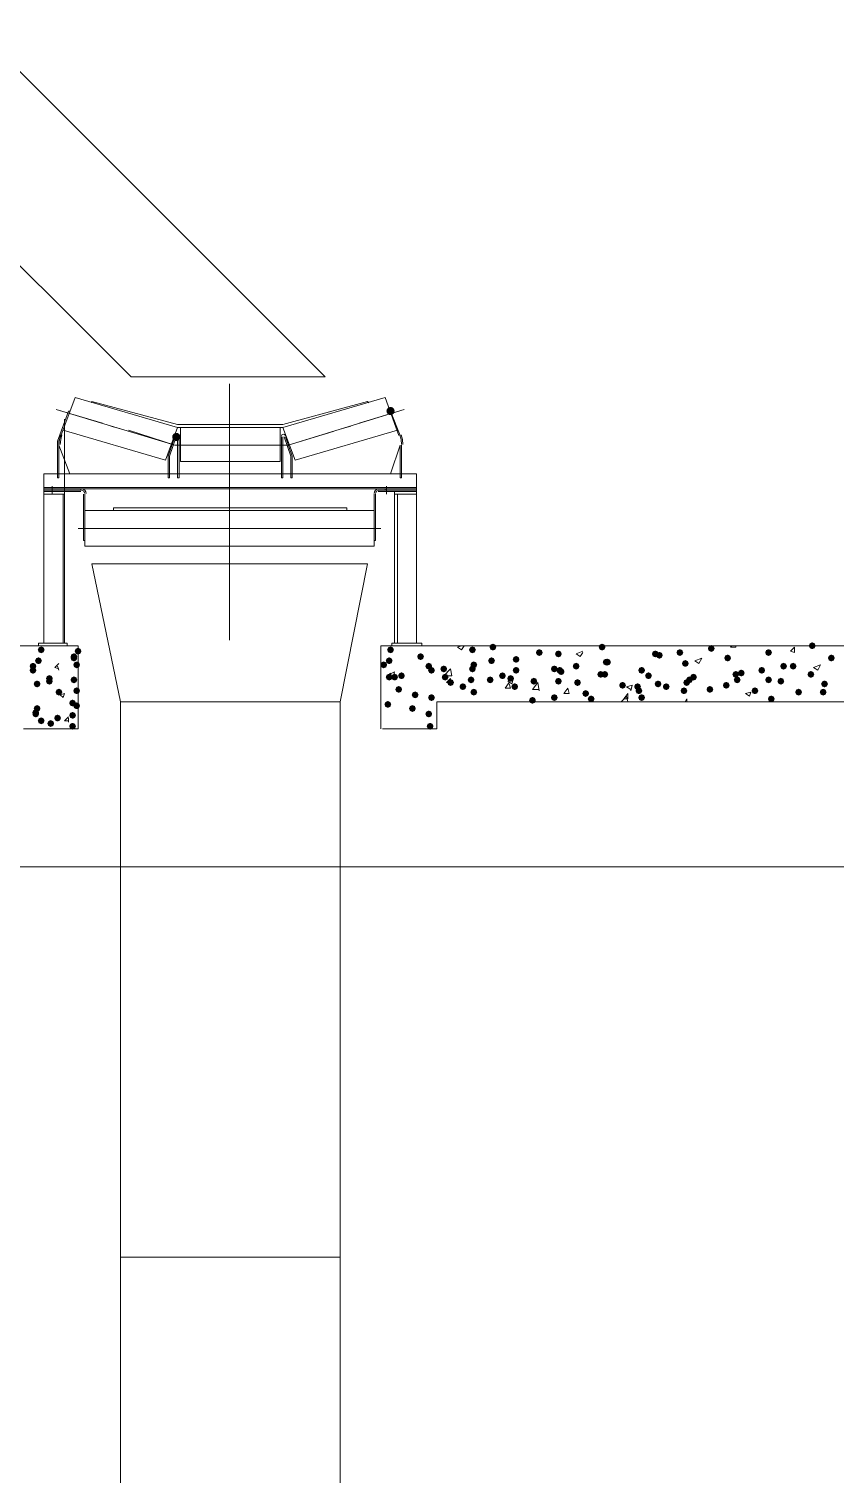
# Model space of a CAD drawing. Header units: millimetres. Extents: x 29 to 95071, y 20 to 67221.
# Drawn here: x 18676 to 21604, y 44098 to 49347 of the extents above; entities that cross this region are included whole.
import ezdxf

# ---------------------------------------------------------------- set-up
doc = ezdxf.new("R2010")
doc.units = ezdxf.units.MM

msp = doc.modelspace()

# ---------------------------------------------------------------- hatches: boundary and pattern name
h = msp.add_hatch(color=7)
edge = h.paths.add_edge_path()
edge.add_arc((19989.1, 47959.4), 14.9, 0, 360)
h = msp.add_hatch(color=7)
h.dxf.hatch_style = 2
h.paths.add_polyline_path([(19989.1, 47947), (19980.3, 47950.7), (19976.7, 47959.4), (19980.3, 47968.2), (19989.1, 47971.8), (19997.8, 47968.2), (20001.5, 47959.4), (19997.8, 47950.7)])
h = msp.add_hatch(color=7)
edge = h.paths.add_edge_path()
edge.add_arc((19210.9, 47865.3), 14.9, 0, 360)
h = msp.add_hatch(color=7)
h.dxf.hatch_style = 2
h.paths.add_polyline_path([(19210.9, 47852.9), (19202.2, 47856.5), (19198.5, 47865.3), (19202.2, 47874), (19210.9, 47877.7), (19219.7, 47874), (19223.3, 47865.3), (19219.7, 47856.5)])
h = msp.add_hatch(color=7)
h.dxf.hatch_style = 2
h.paths.add_polyline_path([(18720.2, 47079.7), (18711.5, 47083.3), (18707.8, 47092), (18711.5, 47100.8), (18720.2, 47104.4), (18729, 47100.8), (18732.6, 47092), (18729, 47083.3)])
h = msp.add_hatch(color=7)
h.dxf.hatch_style = 2
h.paths.add_polyline_path([(18854, 47074.7), (18845.3, 47078.3), (18841.7, 47087.1), (18845.3, 47095.8), (18854, 47099.5), (18862.8, 47095.8), (18866.4, 47087.1), (18862.8, 47078.3)])
h = msp.add_hatch(color=7)
h.dxf.hatch_style = 2
h.paths.add_polyline_path([(19989.1, 47079.7), (19980.3, 47083.3), (19976.7, 47092), (19980.3, 47100.8), (19989.1, 47104.4), (19997.8, 47100.8), (20001.5, 47092), (19997.8, 47083.3)])
h = msp.add_hatch(color=7)
h.dxf.hatch_style = 2
h.paths.add_polyline_path([(20286.5, 47079.7), (20277.7, 47083.3), (20274.1, 47092), (20277.7, 47100.8), (20286.5, 47104.4), (20295.2, 47100.8), (20298.9, 47092), (20295.2, 47083.3)])
h = msp.add_hatch(color=7)
h.dxf.hatch_style = 2
h.paths.add_polyline_path([(20360.8, 47089.6), (20352.1, 47093.2), (20348.4, 47102), (20352.1, 47110.7), (20360.8, 47114.3), (20369.6, 47110.7), (20373.2, 47102), (20369.6, 47093.2)])
h = msp.add_hatch(color=7)
h.dxf.hatch_style = 2
h.paths.add_polyline_path([(20529.4, 47069.7), (20520.6, 47073.4), (20517, 47082.1), (20520.6, 47090.9), (20529.4, 47094.5), (20538.1, 47090.9), (20541.7, 47082.1), (20538.1, 47073.4)])
h = msp.add_hatch(color=7)
h.dxf.hatch_style = 2
h.paths.add_polyline_path([(20598.7, 47064.8), (20590, 47068.4), (20586.4, 47077.2), (20590, 47085.9), (20598.7, 47089.6), (20607.5, 47085.9), (20611.1, 47077.2), (20607.5, 47068.4)])
h = msp.add_hatch(color=7)
h.dxf.hatch_style = 2
h.paths.add_polyline_path([(20757.4, 47089.6), (20748.6, 47093.2), (20745, 47102), (20748.6, 47110.7), (20757.4, 47114.3), (20766.1, 47110.7), (20769.8, 47102), (20766.1, 47093.2)])
h = msp.add_hatch(color=7)
h.dxf.hatch_style = 2
h.paths.add_polyline_path([(20950.7, 47064.8), (20941.9, 47068.4), (20938.3, 47077.2), (20941.9, 47085.9), (20950.7, 47089.6), (20959.4, 47085.9), (20963.1, 47077.2), (20959.4, 47068.4)])
h = msp.add_hatch(color=7)
h.dxf.hatch_style = 2
h.paths.add_polyline_path([(20965.5, 47059.8), (20956.8, 47063.5), (20953.1, 47072.2), (20956.8, 47081), (20965.5, 47084.6), (20974.3, 47081), (20977.9, 47072.2), (20974.3, 47063.5)])
h = msp.add_hatch(color=7)
h.dxf.hatch_style = 2
h.paths.add_polyline_path([(21039.9, 47069.7), (21031.1, 47073.4), (21027.5, 47082.1), (21031.1, 47090.9), (21039.9, 47094.5), (21048.6, 47090.9), (21052.3, 47082.1), (21048.6, 47073.4)])
h = msp.add_hatch(color=7)
h.dxf.hatch_style = 2
h.paths.add_polyline_path([(21153.9, 47084.6), (21145.1, 47088.2), (21141.5, 47097), (21145.1, 47105.7), (21153.9, 47109.4), (21162.6, 47105.7), (21166.3, 47097), (21162.6, 47088.2)])
h = msp.add_hatch(color=7)
h.dxf.hatch_style = 2
h.paths.add_polyline_path([(21362.1, 47069.7), (21353.3, 47073.4), (21349.7, 47082.1), (21353.3, 47090.9), (21362.1, 47094.5), (21370.8, 47090.9), (21374.4, 47082.1), (21370.8, 47073.4)])
h = msp.add_hatch(color=7)
h.dxf.hatch_style = 2
h.paths.add_polyline_path([(21520.7, 47094.5), (21511.9, 47098.2), (21508.3, 47106.9), (21511.9, 47115.7), (21520.7, 47119.3), (21529.4, 47115.7), (21533.1, 47106.9), (21529.4, 47098.2)])
h = msp.add_hatch(color=7)
h.dxf.hatch_style = 2
h.paths.add_polyline_path([(18690.5, 47020.2), (18681.7, 47023.8), (18678.1, 47032.6), (18681.7, 47041.3), (18690.5, 47045), (18699.2, 47041.3), (18702.9, 47032.6), (18699.2, 47023.8)])
h = msp.add_hatch(color=7)
h.dxf.hatch_style = 2
h.paths.add_polyline_path([(18710.3, 47040), (18701.6, 47043.6), (18697.9, 47052.4), (18701.6, 47061.1), (18710.3, 47064.8), (18719.1, 47061.1), (18722.7, 47052.4), (18719.1, 47043.6)])
h = msp.add_hatch(color=7)
h.dxf.hatch_style = 2
h.paths.add_polyline_path([(18839.2, 47054.9), (18830.4, 47058.5), (18826.8, 47067.3), (18830.4, 47076), (18839.2, 47079.7), (18847.9, 47076), (18851.6, 47067.3), (18847.9, 47058.5)])
h = msp.add_hatch(color=7)
h.dxf.hatch_style = 2
h.paths.add_polyline_path([(18839.2, 47049.9), (18830.4, 47053.6), (18826.8, 47062.3), (18830.4, 47071.1), (18839.2, 47074.7), (18847.9, 47071.1), (18851.6, 47062.3), (18847.9, 47053.6)])
h = msp.add_hatch(color=7)
h.dxf.hatch_style = 2
h.paths.add_polyline_path([(18849.1, 47025.1), (18840.3, 47028.8), (18836.7, 47037.5), (18840.3, 47046.3), (18849.1, 47049.9), (18857.8, 47046.3), (18861.5, 47037.5), (18857.8, 47028.8)])
h = msp.add_hatch(color=7)
h.dxf.hatch_style = 2
h.paths.add_polyline_path([(19964.3, 47025.1), (19955.6, 47028.8), (19951.9, 47037.5), (19955.6, 47046.3), (19964.3, 47049.9), (19973.1, 47046.3), (19976.7, 47037.5), (19973.1, 47028.8)])
h = msp.add_hatch(color=7)
h.dxf.hatch_style = 2
h.paths.add_polyline_path([(19984.1, 47040), (19975.4, 47043.6), (19971.7, 47052.4), (19975.4, 47061.1), (19984.1, 47064.8), (19992.9, 47061.1), (19996.5, 47052.4), (19992.9, 47043.6)])
h = msp.add_hatch(color=7)
h.dxf.hatch_style = 2
h.paths.add_polyline_path([(20098.1, 47054.9), (20089.4, 47058.5), (20085.7, 47067.3), (20089.4, 47076), (20098.1, 47079.7), (20106.9, 47076), (20110.5, 47067.3), (20106.9, 47058.5)])
h = msp.add_hatch(color=7)
h.dxf.hatch_style = 2
h.paths.add_polyline_path([(20127.9, 47020.2), (20119.1, 47023.8), (20115.5, 47032.6), (20119.1, 47041.3), (20127.9, 47045), (20136.6, 47041.3), (20140.3, 47032.6), (20136.6, 47023.8)])
h = msp.add_hatch(color=7)
h.dxf.hatch_style = 2
h.paths.add_polyline_path([(20182.4, 47010.3), (20173.6, 47013.9), (20170, 47022.7), (20173.6, 47031.4), (20182.4, 47035), (20191.2, 47031.4), (20194.8, 47022.7), (20191.2, 47013.9)])
h = msp.add_hatch(color=7)
h.dxf.hatch_style = 2
h.paths.add_polyline_path([(20286.5, 47010.3), (20277.7, 47013.9), (20274.1, 47022.7), (20277.7, 47031.4), (20286.5, 47035), (20295.2, 47031.4), (20298.9, 47022.7), (20295.2, 47013.9)])
h = msp.add_hatch(color=7)
h.dxf.hatch_style = 2
h.paths.add_polyline_path([(20291.4, 47025.1), (20282.7, 47028.8), (20279.1, 47037.5), (20282.7, 47046.3), (20291.4, 47049.9), (20300.2, 47046.3), (20303.8, 47037.5), (20300.2, 47028.8)])
h = msp.add_hatch(color=7)
h.dxf.hatch_style = 2
h.paths.add_polyline_path([(20355.9, 47040), (20347.1, 47043.6), (20343.5, 47052.4), (20347.1, 47061.1), (20355.9, 47064.8), (20364.6, 47061.1), (20368.3, 47052.4), (20364.6, 47043.6)])
h = msp.add_hatch(color=7)
h.dxf.hatch_style = 2
h.paths.add_polyline_path([(20445.1, 47045), (20436.3, 47048.6), (20432.7, 47057.3), (20436.3, 47066.1), (20445.1, 47069.7), (20453.8, 47066.1), (20457.5, 47057.3), (20453.8, 47048.6)])
h = msp.add_hatch(color=7)
h.dxf.hatch_style = 2
h.paths.add_polyline_path([(20583.9, 47010.3), (20575.1, 47013.9), (20571.5, 47022.7), (20575.1, 47031.4), (20583.9, 47035), (20592.6, 47031.4), (20596.3, 47022.7), (20592.6, 47013.9)])
h = msp.add_hatch(color=7)
h.dxf.hatch_style = 2
h.paths.add_polyline_path([(20663.2, 47020.2), (20654.4, 47023.8), (20650.8, 47032.6), (20654.4, 47041.3), (20663.2, 47045), (20671.9, 47041.3), (20675.6, 47032.6), (20671.9, 47023.8)])
h = msp.add_hatch(color=7)
h.dxf.hatch_style = 2
h.paths.add_polyline_path([(20772.2, 47035), (20763.5, 47038.7), (20759.8, 47047.4), (20763.5, 47056.2), (20772.2, 47059.8), (20781, 47056.2), (20784.6, 47047.4), (20781, 47038.7)])
h = msp.add_hatch(color=7)
h.dxf.hatch_style = 2
h.paths.add_polyline_path([(20777.2, 47035), (20768.4, 47038.7), (20764.8, 47047.4), (20768.4, 47056.2), (20777.2, 47059.8), (20785.9, 47056.2), (20789.6, 47047.4), (20785.9, 47038.7)])
h = msp.add_hatch(color=7)
h.dxf.hatch_style = 2
h.paths.add_polyline_path([(21059.7, 47030.1), (21051, 47033.7), (21047.3, 47042.5), (21051, 47051.2), (21059.7, 47054.9), (21068.5, 47051.2), (21072.1, 47042.5), (21068.5, 47033.7)])
h = msp.add_hatch(color=7)
h.dxf.hatch_style = 2
h.paths.add_polyline_path([(21213.4, 47049.9), (21204.6, 47053.6), (21201, 47062.3), (21204.6, 47071.1), (21213.4, 47074.7), (21222.1, 47071.1), (21225.8, 47062.3), (21222.1, 47053.6)])
h = msp.add_hatch(color=7)
h.dxf.hatch_style = 2
h.paths.add_polyline_path([(21416.6, 47020.2), (21407.8, 47023.8), (21404.2, 47032.6), (21407.8, 47041.3), (21416.6, 47045), (21425.3, 47041.3), (21429, 47032.6), (21425.3, 47023.8)])
h = msp.add_hatch(color=7)
h.dxf.hatch_style = 2
h.paths.add_polyline_path([(21451.3, 47020.2), (21442.5, 47023.8), (21438.9, 47032.6), (21442.5, 47041.3), (21451.3, 47045), (21460, 47041.3), (21463.7, 47032.6), (21460, 47023.8)])
h = msp.add_hatch(color=7)
h.dxf.hatch_style = 2
h.paths.add_polyline_path([(21590.1, 47049.9), (21581.3, 47053.6), (21577.7, 47062.3), (21581.3, 47071.1), (21590.1, 47074.7), (21598.8, 47071.1), (21602.4, 47062.3), (21598.8, 47053.6)])
h = msp.add_hatch(color=7)
h.dxf.hatch_style = 2
h.paths.add_polyline_path([(18690.5, 47005.3), (18681.7, 47008.9), (18678.1, 47017.7), (18681.7, 47026.4), (18690.5, 47030.1), (18699.2, 47026.4), (18702.9, 47017.7), (18699.2, 47008.9)])
h = msp.add_hatch(color=7)
h.dxf.hatch_style = 2
h.paths.add_polyline_path([(18705.4, 46955.7), (18696.6, 46959.4), (18693, 46968.1), (18696.6, 46976.9), (18705.4, 46980.5), (18714.1, 46976.9), (18717.7, 46968.1), (18714.1, 46959.4)])
h = msp.add_hatch(color=7)
h.dxf.hatch_style = 2
h.paths.add_polyline_path([(18750, 46975.6), (18741.2, 46979.2), (18737.6, 46988), (18741.2, 46996.7), (18750, 47000.3), (18758.7, 46996.7), (18762.4, 46988), (18758.7, 46979.2)])
h = msp.add_hatch(color=7)
h.dxf.hatch_style = 2
h.paths.add_polyline_path([(18750, 46965.6), (18741.2, 46969.3), (18737.6, 46978), (18741.2, 46986.8), (18750, 46990.4), (18758.7, 46986.8), (18762.4, 46978), (18758.7, 46969.3)])
h = msp.add_hatch(color=7)
h.dxf.hatch_style = 2
h.paths.add_polyline_path([(18839.2, 46970.6), (18830.4, 46974.2), (18826.8, 46983), (18830.4, 46991.7), (18839.2, 46995.4), (18847.9, 46991.7), (18851.6, 46983), (18847.9, 46974.2)])
h = msp.add_hatch(color=7)
h.dxf.hatch_style = 2
h.paths.add_polyline_path([(19984.1, 46980.5), (19975.4, 46984.2), (19971.7, 46992.9), (19975.4, 47001.7), (19984.1, 47005.3), (19992.9, 47001.7), (19996.5, 46992.9), (19992.9, 46984.2)])
h = msp.add_hatch(color=7)
h.dxf.hatch_style = 2
h.paths.add_polyline_path([(20004, 46980.5), (19995.2, 46984.2), (19991.6, 46992.9), (19995.2, 47001.7), (20004, 47005.3), (20012.7, 47001.7), (20016.4, 46992.9), (20012.7, 46984.2)])
h = msp.add_hatch(color=7)
h.dxf.hatch_style = 2
h.paths.add_polyline_path([(20028.7, 46985.5), (20020, 46989.1), (20016.4, 46997.9), (20020, 47006.6), (20028.7, 47010.3), (20037.5, 47006.6), (20041.1, 46997.9), (20037.5, 46989.1)])
h = msp.add_hatch(color=7)
h.dxf.hatch_style = 2
h.paths.add_polyline_path([(20137.8, 47005.3), (20129, 47008.9), (20125.4, 47017.7), (20129, 47026.4), (20137.8, 47030.1), (20146.5, 47026.4), (20150.2, 47017.7), (20146.5, 47008.9)])
h = msp.add_hatch(color=7)
h.dxf.hatch_style = 2
h.paths.add_polyline_path([(20187.4, 46980.5), (20178.6, 46984.2), (20175, 46992.9), (20178.6, 47001.7), (20187.4, 47005.3), (20196.1, 47001.7), (20199.7, 46992.9), (20196.1, 46984.2)])
h = msp.add_hatch(color=7)
h.dxf.hatch_style = 2
h.paths.add_polyline_path([(20207.2, 46960.7), (20198.4, 46964.3), (20194.8, 46973.1), (20198.4, 46981.8), (20207.2, 46985.5), (20215.9, 46981.8), (20219.6, 46973.1), (20215.9, 46964.3)])
h = msp.add_hatch(color=7)
h.dxf.hatch_style = 2
h.paths.add_polyline_path([(20281.5, 46970.6), (20272.8, 46974.2), (20269.1, 46983), (20272.8, 46991.7), (20281.5, 46995.4), (20290.3, 46991.7), (20293.9, 46983), (20290.3, 46974.2)])
h = msp.add_hatch(color=7)
h.dxf.hatch_style = 2
h.paths.add_polyline_path([(20350.9, 46970.6), (20342.2, 46974.2), (20338.5, 46983), (20342.2, 46991.7), (20350.9, 46995.4), (20359.7, 46991.7), (20363.3, 46983), (20359.7, 46974.2)])
h = msp.add_hatch(color=7)
h.dxf.hatch_style = 2
h.paths.add_polyline_path([(20395.5, 46985.5), (20386.8, 46989.1), (20383.1, 46997.9), (20386.8, 47006.6), (20395.5, 47010.3), (20404.3, 47006.6), (20407.9, 46997.9), (20404.3, 46989.1)])
h = msp.add_hatch(color=7)
h.dxf.hatch_style = 2
h.paths.add_polyline_path([(20425.3, 46975.6), (20416.5, 46979.2), (20412.9, 46988), (20416.5, 46996.7), (20425.3, 47000.3), (20434, 46996.7), (20437.7, 46988), (20434, 46979.2)])
h = msp.add_hatch(color=7)
h.dxf.hatch_style = 2
h.paths.add_polyline_path([(20445.1, 47005.3), (20436.3, 47008.9), (20432.7, 47017.7), (20436.3, 47026.4), (20445.1, 47030.1), (20453.8, 47026.4), (20457.5, 47017.7), (20453.8, 47008.9)])
h = msp.add_hatch(color=7)
h.dxf.hatch_style = 2
h.paths.add_polyline_path([(20509.5, 46965.6), (20500.8, 46969.3), (20497.1, 46978), (20500.8, 46986.8), (20509.5, 46990.4), (20518.3, 46986.8), (20521.9, 46978), (20518.3, 46969.3)])
h = msp.add_hatch(color=7)
h.dxf.hatch_style = 2
h.paths.add_polyline_path([(20598.7, 46965.6), (20590, 46969.3), (20586.4, 46978), (20590, 46986.8), (20598.7, 46990.4), (20607.5, 46986.8), (20611.1, 46978), (20607.5, 46969.3)])
h = msp.add_hatch(color=7)
h.dxf.hatch_style = 2
h.paths.add_polyline_path([(20603.7, 47005.3), (20595, 47008.9), (20591.3, 47017.7), (20595, 47026.4), (20603.7, 47030.1), (20612.5, 47026.4), (20616.1, 47017.7), (20612.5, 47008.9)])
h = msp.add_hatch(color=7)
h.dxf.hatch_style = 2
h.paths.add_polyline_path([(20608.7, 47000.3), (20599.9, 47004), (20596.3, 47012.7), (20599.9, 47021.5), (20608.7, 47025.1), (20617.4, 47021.5), (20621.1, 47012.7), (20617.4, 47004)])
h = msp.add_hatch(color=7)
h.dxf.hatch_style = 2
h.paths.add_polyline_path([(20668.1, 46960.7), (20659.4, 46964.3), (20655.7, 46973.1), (20659.4, 46981.8), (20668.1, 46985.5), (20676.9, 46981.8), (20680.5, 46973.1), (20676.9, 46964.3)])
h = msp.add_hatch(color=7)
h.dxf.hatch_style = 2
h.paths.add_polyline_path([(20752.4, 46990.4), (20743.7, 46994.1), (20740, 47002.8), (20743.7, 47011.6), (20752.4, 47015.2), (20761.2, 47011.6), (20764.8, 47002.8), (20761.2, 46994.1)])
h = msp.add_hatch(color=7)
h.dxf.hatch_style = 2
h.paths.add_polyline_path([(20767.3, 46990.4), (20758.5, 46994.1), (20754.9, 47002.8), (20758.5, 47011.6), (20767.3, 47015.2), (20776, 47011.6), (20779.7, 47002.8), (20776, 46994.1)])
h = msp.add_hatch(color=7)
h.dxf.hatch_style = 2
h.paths.add_polyline_path([(20901.1, 47005.3), (20892.3, 47008.9), (20888.7, 47017.7), (20892.3, 47026.4), (20901.1, 47030.1), (20909.8, 47026.4), (20913.5, 47017.7), (20909.8, 47008.9)])
h = msp.add_hatch(color=7)
h.dxf.hatch_style = 2
h.paths.add_polyline_path([(20925.9, 46985.5), (20917.1, 46989.1), (20913.5, 46997.9), (20917.1, 47006.6), (20925.9, 47010.3), (20934.6, 47006.6), (20938.3, 46997.9), (20934.6, 46989.1)])
h = msp.add_hatch(color=7)
h.dxf.hatch_style = 2
h.paths.add_polyline_path([(20960.6, 46955.7), (20951.8, 46959.4), (20948.2, 46968.1), (20951.8, 46976.9), (20960.6, 46980.5), (20969.3, 46976.9), (20973, 46968.1), (20969.3, 46959.4)])
h = msp.add_hatch(color=7)
h.dxf.hatch_style = 2
h.paths.add_polyline_path([(21064.7, 46960.7), (21055.9, 46964.3), (21052.3, 46973.1), (21055.9, 46981.8), (21064.7, 46985.5), (21073.4, 46981.8), (21077.1, 46973.1), (21073.4, 46964.3)])
h = msp.add_hatch(color=7)
h.dxf.hatch_style = 2
h.paths.add_polyline_path([(21074.6, 46970.6), (21065.8, 46974.2), (21062.2, 46983), (21065.8, 46991.7), (21074.6, 46995.4), (21083.3, 46991.7), (21087, 46983), (21083.3, 46974.2)])
h = msp.add_hatch(color=7)
h.dxf.hatch_style = 2
h.paths.add_polyline_path([(21089.4, 46980.5), (21080.7, 46984.2), (21077.1, 46992.9), (21080.7, 47001.7), (21089.4, 47005.3), (21098.2, 47001.7), (21101.8, 46992.9), (21098.2, 46984.2)])
h = msp.add_hatch(color=7)
h.dxf.hatch_style = 2
h.paths.add_polyline_path([(21243.1, 46990.4), (21234.3, 46994.1), (21230.7, 47002.8), (21234.3, 47011.6), (21243.1, 47015.2), (21251.9, 47011.6), (21255.5, 47002.8), (21251.9, 46994.1)])
h = msp.add_hatch(color=7)
h.dxf.hatch_style = 2
h.paths.add_polyline_path([(21248.1, 46970.6), (21239.3, 46974.2), (21235.7, 46983), (21239.3, 46991.7), (21248.1, 46995.4), (21256.8, 46991.7), (21260.4, 46983), (21256.8, 46974.2)])
h = msp.add_hatch(color=7)
h.dxf.hatch_style = 2
h.paths.add_polyline_path([(21262.9, 46995.4), (21254.2, 46999), (21250.5, 47007.8), (21254.2, 47016.5), (21262.9, 47020.2), (21271.7, 47016.5), (21275.3, 47007.8), (21271.7, 46999)])
h = msp.add_hatch(color=7)
h.dxf.hatch_style = 2
h.paths.add_polyline_path([(21337.3, 47005.3), (21328.5, 47008.9), (21324.9, 47017.7), (21328.5, 47026.4), (21337.3, 47030.1), (21346, 47026.4), (21349.7, 47017.7), (21346, 47008.9)])
h = msp.add_hatch(color=7)
h.dxf.hatch_style = 2
h.paths.add_polyline_path([(21362.1, 46970.6), (21353.3, 46974.2), (21349.7, 46983), (21353.3, 46991.7), (21362.1, 46995.4), (21370.8, 46991.7), (21374.4, 46983), (21370.8, 46974.2)])
h = msp.add_hatch(color=7)
h.dxf.hatch_style = 2
h.paths.add_polyline_path([(21406.7, 46965.6), (21397.9, 46969.3), (21394.3, 46978), (21397.9, 46986.8), (21406.7, 46990.4), (21415.4, 46986.8), (21419.1, 46978), (21415.4, 46969.3)])
h = msp.add_hatch(color=7)
h.dxf.hatch_style = 2
h.paths.add_polyline_path([(21515.7, 46990.4), (21507, 46994.1), (21503.3, 47002.8), (21507, 47011.6), (21515.7, 47015.2), (21524.5, 47011.6), (21528.1, 47002.8), (21524.5, 46994.1)])
h = msp.add_hatch(color=7)
h.dxf.hatch_style = 2
h.paths.add_polyline_path([(21565.3, 46955.7), (21556.5, 46959.4), (21552.9, 46968.1), (21556.5, 46976.9), (21565.3, 46980.5), (21574, 46976.9), (21577.7, 46968.1), (21574, 46959.4)])
h = msp.add_hatch(color=7)
h.dxf.hatch_style = 2
h.paths.add_polyline_path([(18784.7, 46926), (18775.9, 46929.6), (18772.3, 46938.4), (18775.9, 46947.1), (18784.7, 46950.8), (18793.4, 46947.1), (18797, 46938.4), (18793.4, 46929.6)])
h = msp.add_hatch(color=7)
h.dxf.hatch_style = 2
h.paths.add_polyline_path([(18849.1, 46931), (18840.3, 46934.6), (18836.7, 46943.3), (18840.3, 46952.1), (18849.1, 46955.7), (18857.8, 46952.1), (18861.5, 46943.3), (18857.8, 46934.6)])
h = msp.add_hatch(color=7)
h.dxf.hatch_style = 2
h.paths.add_polyline_path([(20018.8, 46935.9), (20010.1, 46939.6), (20006.4, 46948.3), (20010.1, 46957.1), (20018.8, 46960.7), (20027.6, 46957.1), (20031.2, 46948.3), (20027.6, 46939.6)])
h = msp.add_hatch(color=7)
h.dxf.hatch_style = 2
h.paths.add_polyline_path([(20078.3, 46916.1), (20069.6, 46919.7), (20065.9, 46928.5), (20069.6, 46937.2), (20078.3, 46940.9), (20087.1, 46937.2), (20090.7, 46928.5), (20087.1, 46919.7)])
h = msp.add_hatch(color=7)
h.dxf.hatch_style = 2
h.paths.add_polyline_path([(20137.8, 46906.2), (20129, 46909.8), (20125.4, 46918.6), (20129, 46927.3), (20137.8, 46931), (20146.5, 46927.3), (20150.2, 46918.6), (20146.5, 46909.8)])
h = msp.add_hatch(color=7)
h.dxf.hatch_style = 2
h.paths.add_polyline_path([(20251.8, 46945.8), (20243, 46949.5), (20239.4, 46958.2), (20243, 46967), (20251.8, 46970.6), (20260.5, 46967), (20264.2, 46958.2), (20260.5, 46949.5)])
h = msp.add_hatch(color=7)
h.dxf.hatch_style = 2
h.paths.add_polyline_path([(20291.4, 46926), (20282.7, 46929.6), (20279.1, 46938.4), (20282.7, 46947.1), (20291.4, 46950.8), (20300.2, 46947.1), (20303.8, 46938.4), (20300.2, 46929.6)])
h = msp.add_hatch(color=7)
h.dxf.hatch_style = 2
h.paths.add_polyline_path([(20440.1, 46945.8), (20431.4, 46949.5), (20427.7, 46958.2), (20431.4, 46967), (20440.1, 46970.6), (20448.9, 46967), (20452.5, 46958.2), (20448.9, 46949.5)])
h = msp.add_hatch(color=7)
h.dxf.hatch_style = 2
h.paths.add_polyline_path([(20583.9, 46906.2), (20575.1, 46909.8), (20571.5, 46918.6), (20575.1, 46927.3), (20583.9, 46931), (20592.6, 46927.3), (20596.3, 46918.6), (20592.6, 46909.8)])
h = msp.add_hatch(color=7)
h.dxf.hatch_style = 2
h.paths.add_polyline_path([(20697.9, 46921), (20689.1, 46924.7), (20685.5, 46933.4), (20689.1, 46942.2), (20697.9, 46945.8), (20706.6, 46942.2), (20710.3, 46933.4), (20706.6, 46924.7)])
h = msp.add_hatch(color=7)
h.dxf.hatch_style = 2
h.paths.add_polyline_path([(20717.7, 46901.2), (20709, 46904.9), (20705.3, 46913.6), (20709, 46922.4), (20717.7, 46926), (20726.5, 46922.4), (20730.1, 46913.6), (20726.5, 46904.9)])
h = msp.add_hatch(color=7)
h.dxf.hatch_style = 2
h.paths.add_polyline_path([(20831.7, 46950.8), (20823, 46954.4), (20819.3, 46963.2), (20823, 46971.9), (20831.7, 46975.6), (20840.5, 46971.9), (20844.1, 46963.2), (20840.5, 46954.4)])
h = msp.add_hatch(color=7)
h.dxf.hatch_style = 2
h.paths.add_polyline_path([(20886.2, 46945.8), (20877.5, 46949.5), (20873.8, 46958.2), (20877.5, 46967), (20886.2, 46970.6), (20895, 46967), (20898.6, 46958.2), (20895, 46949.5)])
h = msp.add_hatch(color=7)
h.dxf.hatch_style = 2
h.paths.add_polyline_path([(20891.2, 46931), (20882.4, 46934.6), (20878.8, 46943.3), (20882.4, 46952.1), (20891.2, 46955.7), (20899.9, 46952.1), (20903.6, 46943.3), (20899.9, 46934.6)])
h = msp.add_hatch(color=7)
h.dxf.hatch_style = 2
h.paths.add_polyline_path([(20901.1, 46906.2), (20892.3, 46909.8), (20888.7, 46918.6), (20892.3, 46927.3), (20901.1, 46931), (20909.8, 46927.3), (20913.5, 46918.6), (20909.8, 46909.8)])
h = msp.add_hatch(color=7)
h.dxf.hatch_style = 2
h.paths.add_polyline_path([(20990.3, 46945.8), (20981.6, 46949.5), (20977.9, 46958.2), (20981.6, 46967), (20990.3, 46970.6), (20999.1, 46967), (21002.7, 46958.2), (20999.1, 46949.5)])
h = msp.add_hatch(color=7)
h.dxf.hatch_style = 2
h.paths.add_polyline_path([(21054.8, 46931), (21046, 46934.6), (21042.4, 46943.3), (21046, 46952.1), (21054.8, 46955.7), (21063.5, 46952.1), (21067.1, 46943.3), (21063.5, 46934.6)])
h = msp.add_hatch(color=7)
h.dxf.hatch_style = 2
h.paths.add_polyline_path([(21148.9, 46935.9), (21140.2, 46939.6), (21136.5, 46948.3), (21140.2, 46957.1), (21148.9, 46960.7), (21157.7, 46957.1), (21161.3, 46948.3), (21157.7, 46939.6)])
h = msp.add_hatch(color=7)
h.dxf.hatch_style = 2
h.paths.add_polyline_path([(21208.4, 46950.8), (21199.7, 46954.4), (21196, 46963.2), (21199.7, 46971.9), (21208.4, 46975.6), (21217.2, 46971.9), (21220.8, 46963.2), (21217.2, 46954.4)])
h = msp.add_hatch(color=7)
h.dxf.hatch_style = 2
h.paths.add_polyline_path([(21312.5, 46931), (21303.7, 46934.6), (21300.1, 46943.3), (21303.7, 46952.1), (21312.5, 46955.7), (21321.2, 46952.1), (21324.9, 46943.3), (21321.2, 46934.6)])
h = msp.add_hatch(color=7)
h.dxf.hatch_style = 2
h.paths.add_polyline_path([(21372, 46901.2), (21363.2, 46904.9), (21359.6, 46913.6), (21363.2, 46922.4), (21372, 46926), (21380.7, 46922.4), (21384.4, 46913.6), (21380.7, 46904.9)])
h = msp.add_hatch(color=7)
h.dxf.hatch_style = 2
h.paths.add_polyline_path([(21471.1, 46926), (21462.3, 46929.6), (21458.7, 46938.4), (21462.3, 46947.1), (21471.1, 46950.8), (21479.9, 46947.1), (21483.5, 46938.4), (21479.9, 46929.6)])
h = msp.add_hatch(color=7)
h.dxf.hatch_style = 2
h.paths.add_polyline_path([(21560.3, 46926), (21551.6, 46929.6), (21547.9, 46938.4), (21551.6, 46947.1), (21560.3, 46950.8), (21569.1, 46947.1), (21572.7, 46938.4), (21569.1, 46929.6)])
h = msp.add_hatch(color=7)
h.dxf.hatch_style = 2
h.paths.add_polyline_path([(18700.4, 46851.6), (18691.6, 46855.3), (18688, 46864), (18691.6, 46872.8), (18700.4, 46876.4), (18709.1, 46872.8), (18712.8, 46864), (18709.1, 46855.3)])
h = msp.add_hatch(color=7)
h.dxf.hatch_style = 2
h.paths.add_polyline_path([(18705.4, 46866.5), (18696.6, 46870.2), (18693, 46878.9), (18696.6, 46887.7), (18705.4, 46891.3), (18714.1, 46887.7), (18717.7, 46878.9), (18714.1, 46870.2)])
h = msp.add_hatch(color=7)
h.dxf.hatch_style = 2
h.paths.add_polyline_path([(18834.2, 46886.3), (18825.5, 46890), (18821.8, 46898.7), (18825.5, 46907.5), (18834.2, 46911.1), (18843, 46907.5), (18846.6, 46898.7), (18843, 46890)])
h = msp.add_hatch(color=7)
h.dxf.hatch_style = 2
h.paths.add_polyline_path([(18849.1, 46876.4), (18840.3, 46880.1), (18836.7, 46888.8), (18840.3, 46897.6), (18849.1, 46901.2), (18857.8, 46897.6), (18861.5, 46888.8), (18857.8, 46880.1)])
h = msp.add_hatch(color=7)
h.dxf.hatch_style = 2
h.paths.add_polyline_path([(19979.2, 46881.4), (19970.4, 46885), (19966.8, 46893.8), (19970.4, 46902.5), (19979.2, 46906.2), (19987.9, 46902.5), (19991.6, 46893.8), (19987.9, 46885)])
h = msp.add_hatch(color=7)
h.dxf.hatch_style = 2
h.paths.add_polyline_path([(20068.4, 46866.5), (20059.6, 46870.2), (20056, 46878.9), (20059.6, 46887.7), (20068.4, 46891.3), (20077.2, 46887.7), (20080.8, 46878.9), (20077.2, 46870.2)])
h = msp.add_hatch(color=7)
h.dxf.hatch_style = 2
h.paths.add_polyline_path([(20504.6, 46896.3), (20495.8, 46899.9), (20492.2, 46908.6), (20495.8, 46917.4), (20504.6, 46921), (20513.3, 46917.4), (20517, 46908.6), (20513.3, 46899.9)])
h = msp.add_hatch(color=7)
h.dxf.hatch_style = 2
h.paths.add_polyline_path([(18700.4, 46846.7), (18691.6, 46850.3), (18688, 46859.1), (18691.6, 46867.8), (18700.4, 46871.5), (18709.1, 46867.8), (18712.8, 46859.1), (18709.1, 46850.3)])
h = msp.add_hatch(color=7)
h.dxf.hatch_style = 2
h.paths.add_polyline_path([(18720.2, 46821.9), (18711.5, 46825.6), (18707.8, 46834.3), (18711.5, 46843.1), (18720.2, 46846.7), (18729, 46843.1), (18732.6, 46834.3), (18729, 46825.6)])
h = msp.add_hatch(color=7)
h.dxf.hatch_style = 2
h.paths.add_polyline_path([(18754.9, 46812), (18746.2, 46815.6), (18742.5, 46824.4), (18746.2, 46833.1), (18754.9, 46836.8), (18763.7, 46833.1), (18767.3, 46824.4), (18763.7, 46815.6)])
h = msp.add_hatch(color=7)
h.dxf.hatch_style = 2
h.paths.add_polyline_path([(18779.7, 46831.8), (18770.9, 46835.5), (18767.3, 46844.2), (18770.9, 46853), (18779.7, 46856.6), (18788.4, 46853), (18792.1, 46844.2), (18788.4, 46835.5)])
h = msp.add_hatch(color=7)
h.dxf.hatch_style = 2
h.paths.add_polyline_path([(18834.2, 46841.7), (18825.5, 46845.4), (18821.8, 46854.1), (18825.5, 46862.9), (18834.2, 46866.5), (18843, 46862.9), (18846.6, 46854.1), (18843, 46845.4)])
h = msp.add_hatch(color=7)
h.dxf.hatch_style = 2
h.paths.add_polyline_path([(18834.2, 46802.1), (18825.5, 46805.7), (18821.8, 46814.5), (18825.5, 46823.2), (18834.2, 46826.9), (18843, 46823.2), (18846.6, 46814.5), (18843, 46805.7)])
h = msp.add_hatch(color=7)
h.dxf.hatch_style = 2
h.paths.add_polyline_path([(20127.9, 46846.7), (20119.1, 46850.3), (20115.5, 46859.1), (20119.1, 46867.8), (20127.9, 46871.5), (20136.6, 46867.8), (20140.3, 46859.1), (20136.6, 46850.3)])
h = msp.add_hatch(color=7)
h.dxf.hatch_style = 2
h.paths.add_polyline_path([(20132.8, 46802.1), (20124.1, 46805.7), (20120.4, 46814.5), (20124.1, 46823.2), (20132.8, 46826.9), (20141.6, 46823.2), (20145.2, 46814.5), (20141.6, 46805.7)])

# ---------------------------------------------------------------- linework, layer by layer
at = {"color": 7, "lineweight": 0}
for points in [[(19751.2, 48083.4), (16807, 51027.5)], [(13763.7, 48083.4), (16405.5, 50720.2), (19047.4, 48083.4)], [(19047.4, 48083.4), (19751.2, 48083.4)], [(19404.2, 48058.6), (19404.2, 47280.4)], [(19404.2, 48058.6), (19404.2, 47969.3)], [(18844.1, 48009), (18784.7, 47850.4)], [(18844.1, 48009), (18784.7, 47850.4)], [(19597.5, 47900), (19215.9, 47900), (18844.1, 48009)], [(18844.1, 48009), (19215.9, 47900), (19597.5, 47900)], [(18903.6, 47994.1), (18903.6, 47989.2)], [(18903.6, 47994.1), (19215.9, 47909.9), (19597.5, 47909.9)], [(19597.5, 47909.9), (19215.9, 47909.9), (18903.6, 47994.1), (18903.6, 47989.2)], [(19597.5, 47900), (19969.3, 48009)], [(19597.5, 47900), (19969.3, 48009)], [(19597.5, 47909.9), (19904.8, 47994.1)], [(19597.5, 47909.9), (19904.8, 47994.1)], [(19904.8, 47994.1), (19909.8, 47989.2)], [(19904.8, 47994.1), (19909.8, 47989.2)], [(19969.3, 48009), (20018.8, 47870.2)], [(19969.3, 48009), (20018.8, 47870.2)], [(19206, 47835.5), (18774.7, 47964.4)], [(18943.3, 47914.8), (18774.7, 47964.4)], [(18819.4, 47959.4), (18779.7, 47850.4)], [(18819.4, 47959.4), (18779.7, 47850.4)], [(18804.5, 47126.7), (18804.5, 47929.7)], [(18824.3, 47959.4), (18819.4, 47959.4)], [(18824.3, 47959.4), (18819.4, 47959.4)], [(19404.2, 47939.6), (19404.2, 47909.9)], [(19404.2, 47126.7), (19404.2, 47929.7)], [(19617.4, 47835.5), (20038.7, 47964.4)], [(19875.1, 47914.8), (20038.7, 47964.4)], [(19989.1, 47959.4), (20023.8, 47870.2)], [(19989.1, 47959.4), (20023.8, 47870.2)], [(18790.8, 47872.8), (18786.2, 47855.6), (18784.7, 47838)], [(18790.8, 47872.8), (18786.2, 47855.6), (18784.7, 47838)], [(18795.7, 47872.8), (18791.2, 47855.6), (18789.6, 47838)], [(18795.7, 47872.8), (18791.2, 47855.6), (18789.6, 47838)], [(19171.3, 47781), (18799.5, 47890)], [(19171.3, 47781), (18799.5, 47890)], [(19007.7, 47895), (18973, 47904.9)], [(19206, 47835.5), (19037.4, 47890)], [(19215.9, 47900), (19171.3, 47781)], [(19215.9, 47900), (19171.3, 47781)], [(19220.8, 47867.7), (19219.1, 47872.5), (19214.7, 47875.1), (19209.7, 47874.2), (19206.4, 47870.3)], [(19220.8, 47867.7), (19219.1, 47872.5), (19214.7, 47875.1), (19209.7, 47874.2), (19206.4, 47870.3)], [(19225.8, 47900), (19225.8, 47776)], [(19225.8, 47900), (19225.8, 47776)], [(19404.2, 47875.2), (19404.2, 47716.6)], [(19587.6, 47900), (19587.6, 47776)], [(19587.6, 47900), (19587.6, 47776)], [(19607, 47870.3), (19603.7, 47874.2), (19598.7, 47875.1), (19594.3, 47872.5), (19592.6, 47867.7)], [(19607, 47870.3), (19603.7, 47874.2), (19598.7, 47875.1), (19594.3, 47872.5), (19592.6, 47867.7)], [(19597.5, 47900), (19642.1, 47781)], [(19597.5, 47900), (19642.1, 47781)], [(19617.4, 47835.5), (19780.9, 47885.1)], [(19642.1, 47781), (20013.9, 47890)], [(19642.1, 47781), (20013.9, 47890)], [(19810.7, 47895), (19845.4, 47904.9)], [(20028.7, 47838), (20027.2, 47855.6), (20022.6, 47872.8)], [(20028.7, 47838), (20027.2, 47855.6), (20022.6, 47872.8)], [(20033.7, 47838), (20032.2, 47855.6), (20027.6, 47872.8)], [(20033.7, 47838), (20032.2, 47855.6), (20027.6, 47872.8)], [(18779.7, 47850.4), (18779.7, 47716.6), (18784.7, 47716.6), (18784.7, 47850.4)], [(18779.7, 47716.6), (18779.7, 47850.4)], [(18779.7, 47716.6), (18784.7, 47716.6), (18784.7, 47850.4)], [(18784.7, 47835.5), (18824.3, 47731.4)], [(18784.7, 47835.5), (18824.3, 47731.4)], [(19206, 47865.3), (19181.2, 47795.9)], [(19206, 47865.3), (19181.2, 47795.9)], [(19210.9, 47865.3), (19186.1, 47795.9)], [(19210.9, 47865.3), (19186.1, 47795.9)], [(19206, 47835.5), (19617.4, 47835.5)], [(19206, 47835.5), (19364.6, 47835.5)], [(19215.9, 47716.6), (19215.9, 47865.3)], [(19215.9, 47716.6), (19215.9, 47865.3)], [(19220.8, 47716.6), (19220.8, 47865.3)], [(19220.8, 47716.6), (19220.8, 47865.3)], [(19394.3, 47835.5), (19429, 47835.5)], [(19458.7, 47835.5), (19617.4, 47835.5)], [(19592.6, 47716.6), (19592.6, 47865.3)], [(19592.6, 47716.6), (19592.6, 47865.3)], [(19597.5, 47716.6), (19597.5, 47865.3)], [(19597.5, 47865.3), (19597.5, 47716.6)], [(19602.5, 47865.3), (19627.3, 47795.9)], [(19602.5, 47865.3), (19627.3, 47795.9)], [(19607.4, 47865.3), (19632.2, 47795.9)], [(19607.4, 47865.3), (19632.2, 47795.9)], [(20023.8, 47835.5), (19989.1, 47731.4)], [(20023.8, 47835.5), (19989.1, 47731.4)], [(20023.8, 47716.6), (20023.8, 47835.5)], [(20023.8, 47716.6), (20023.8, 47835.5)], [(20028.7, 47716.6), (20028.7, 47835.5)], [(20028.7, 47716.6), (20028.7, 47835.5)], [(19181.2, 47716.6), (19181.2, 47795.9)], [(19181.2, 47716.6), (19181.2, 47795.9)], [(19186.1, 47716.6), (19186.1, 47795.9)], [(19186.1, 47716.6), (19186.1, 47795.9)], [(19225.8, 47776), (19587.6, 47776)], [(19225.8, 47776), (19587.6, 47776)], [(19627.3, 47716.6), (19627.3, 47795.9)], [(19627.3, 47716.6), (19627.3, 47795.9)], [(19632.2, 47716.6), (19632.2, 47795.9)], [(19632.2, 47716.6), (19632.2, 47795.9)], [(18730.1, 47731.4), (18730.1, 47667)], [(18730.1, 47731.4), (20083.3, 47731.4)], [(18730.1, 47731.4), (20083.3, 47731.4)], [(18730.1, 47731.4), (18730.1, 47667)], [(19181.2, 47716.6), (19186.1, 47716.6)], [(19181.2, 47716.6), (19186.1, 47716.6)], [(19215.9, 47716.6), (19220.8, 47716.6)], [(19215.9, 47716.6), (19220.8, 47716.6)], [(19597.5, 47716.6), (19592.6, 47716.6)], [(19597.5, 47716.6), (19592.6, 47716.6)], [(19632.2, 47716.6), (19627.3, 47716.6)], [(19632.2, 47716.6), (19627.3, 47716.6)], [(20028.7, 47716.6), (20023.8, 47716.6)], [(20028.7, 47716.6), (20023.8, 47716.6)], [(20083.3, 47731.4), (20083.3, 47667)], [(20083.3, 47731.4), (20083.3, 47667)], [(18730.1, 47681.9), (20083.3, 47681.9)], [(18730.1, 47681.9), (20083.3, 47681.9)], [(18730.1, 47676.9), (20083.3, 47676.9)], [(18730.1, 47676.9), (20083.3, 47676.9)], [(18730.1, 47672), (18864, 47672)], [(18730.1, 47672), (18864, 47672)], [(18730.1, 47667), (18864, 47667)], [(18730.1, 47667), (18730.1, 47116.8)], [(18730.1, 47667), (18864, 47667)], [(18759.9, 47657.1), (18759.9, 47686.8)], [(18759.9, 47672), (18759.9, 47676.9), (18759.9, 47686.8)], [(18759.9, 47657.1), (18759.9, 47667)], [(18804.5, 47667), (18804.5, 47116.8)], [(18864, 47672), (18864, 47676.9)], [(18864, 47672), (18864, 47676.9)], [(18883.8, 47659.6), (18882.4, 47666.3), (18878.7, 47671.8), (18873.2, 47675.6), (18866.4, 47676.9)], [(18883.8, 47659.6), (18882.4, 47666.3), (18878.7, 47671.8), (18873.2, 47675.6), (18866.4, 47676.9)], [(18878.8, 47659.6), (18875.2, 47668.3), (18866.4, 47672)], [(18878.8, 47659.6), (18875.2, 47668.3), (18866.4, 47672)], [(19404.2, 47686.8), (19404.2, 47652.1)], [(19947, 47676.9), (19940.2, 47675.6), (19934.7, 47671.8), (19931, 47666.3), (19929.6, 47659.6)], [(19947, 47676.9), (19940.2, 47675.6), (19934.7, 47671.8), (19931, 47666.3), (19929.6, 47659.6)], [(19947, 47672), (19938.2, 47668.3), (19934.6, 47659.6)], [(19947, 47672), (19938.2, 47668.3), (19934.6, 47659.6)], [(20083.3, 47672), (19944.5, 47672)], [(20083.3, 47672), (19944.5, 47672)], [(20083.3, 47667), (19944.5, 47667)], [(20083.3, 47667), (19944.5, 47667)], [(19969.3, 47672), (19969.3, 47676.9)], [(19969.3, 47672), (19969.3, 47676.9)], [(19974.2, 47657.1), (19974.2, 47686.8)], [(19974.2, 47672), (19974.2, 47676.9), (19974.2, 47686.8)], [(19974.2, 47657.1), (19974.2, 47667)], [(20004, 47667), (20004, 47116.8)], [(20083.3, 47667), (20083.3, 47116.8)], [(18804.5, 47657.1), (18730.1, 47657.1)], [(18799.5, 47657.1), (18799.5, 47116.8)], [(18873.9, 47657.1), (18873.9, 47488.6), (18878.8, 47488.6)], [(18878.8, 47488.6), (18873.9, 47488.6), (18873.9, 47657.1)], [(18878.8, 47468.7), (18878.8, 47657.1)], [(18878.8, 47468.7), (18878.8, 47657.1)], [(19404.2, 47622.4), (19404.2, 47463.8)], [(19929.6, 47468.7), (19929.6, 47657.1)], [(19929.6, 47488.6), (19934.6, 47488.6), (19934.6, 47657.1)], [(19934.6, 47657.1), (19934.6, 47488.6), (19929.6, 47488.6)], [(19929.6, 47468.7), (19929.6, 47657.1)], [(20004, 47657.1), (20083.3, 47657.1)], [(20013.9, 47657.1), (20013.9, 47116.8)], [(18878.8, 47597.6), (19929.6, 47597.6)], [(18878.8, 47597.6), (19929.6, 47597.6)], [(18982.9, 47607.5), (18982.9, 47597.6)], [(18982.9, 47607.5), (19830.5, 47607.5)], [(18982.9, 47607.5), (19830.5, 47607.5)], [(18982.9, 47607.5), (18982.9, 47597.6)], [(19830.5, 47607.5), (19830.5, 47597.6)], [(19830.5, 47607.5), (19830.5, 47597.6)], [(18854, 47533.2), (19954.4, 47533.2)], [(18854, 47533.2), (18978, 47533.2)], [(19007.7, 47533.2), (19042.4, 47533.2)], [(19072.1, 47533.2), (19230.7, 47533.2)], [(19265.4, 47533.2), (19295.2, 47533.2)], [(19324.9, 47533.2), (19483.5, 47533.2)], [(19518.2, 47533.2), (19548, 47533.2)], [(19582.7, 47533.2), (19741.3, 47533.2)], [(19771, 47533.2), (19800.7, 47533.2)], [(19835.4, 47533.2), (19954.4, 47533.2)], [(18878.8, 47468.7), (19929.6, 47468.7)], [(18878.8, 47468.7), (19929.6, 47468.7)], [(18903.6, 47404.3), (19007.7, 46903.7)], [(19007.7, 46903.7), (19805.7, 46903.7), (19904.8, 47404.3), (18903.6, 47404.3)], [(19404.2, 47429.1), (19404.2, 47399.3)], [(19404.2, 47369.6), (19404.2, 47280.4)], [(13957, 47106.9), (18854, 47106.9)], [(18655.8, 46804.6), (18854, 46804.6), (18854, 47106.9)], [(18710.3, 47116.8), (18710.3, 47106.9)], [(18710.3, 47116.8), (18814.4, 47116.8), (18814.4, 47106.9)], [(19954.4, 47106.9), (22908.5, 47106.9)], [(19954.4, 46804.6), (19954.4, 47106.9)], [(19994.1, 47116.8), (19994.1, 47106.9)], [(19994.1, 47116.8), (20103.1, 47116.8)], [(20103.1, 47116.8), (20103.1, 47106.9)], [(20232, 47102), (20246.8, 47106.9)], [(20232, 47102), (20246.8, 47092)], [(20246.8, 47092), (20256.7, 47106.9)], [(20663.2, 47077.2), (20688, 47087.1)], [(21223.3, 47102), (21228.2, 47106.9)], [(21223.3, 47102), (21243.1, 47102)], [(21243.1, 47102), (21243.1, 47106.9)], [(21441.4, 47087.1), (21456.2, 47102)], [(21441.4, 47087.1), (21456.2, 47082.1)], [(21456.2, 47082.1), (21456.2, 47102)], [(18769.8, 47027.6), (18784.7, 47042.5)], [(18784.7, 47017.7), (18779.7, 47032.6)], [(20663.2, 47077.2), (20678.1, 47067.3)], [(20678.1, 47067.3), (20688, 47082.1)], [(21094.4, 47052.4), (21119.2, 47062.3)], [(21094.4, 47052.4), (21109.3, 47042.5)], [(21109.3, 47042.5), (21119.2, 47062.3)], [(21525.6, 47027.6), (21550.4, 47037.5)], [(21540.5, 47017.7), (21550.4, 47037.5)], [(18769.8, 47027.6), (18784.7, 47022.7)], [(19974.2, 46992.9), (19989.1, 47007.8)], [(19974.2, 46992.9), (19994.1, 46988)], [(19984.1, 47002.8), (20004, 47012.7)], [(19984.1, 47002.8), (19999, 46992.9), (20004, 47012.7)], [(19994.1, 46988), (19989.1, 47007.8)], [(20182.4, 46997.9), (20207.2, 47022.7)], [(20182.4, 46997.9), (20212.1, 46997.9)], [(20192.3, 46973.1), (20207.2, 46988)], [(20212.1, 46997.9), (20207.2, 47022.7)], [(20207.2, 46968.1), (20207.2, 46988)], [(20415.4, 46978), (20435.2, 46988)], [(20430.2, 46968.1), (20435.2, 46988)], [(21525.6, 47027.6), (21540.5, 47017.7)], [(18789.6, 46928.5), (18804.5, 46933.4)], [(18789.6, 46928.5), (18799.5, 46918.6)], [(18799.5, 46918.6), (18804.5, 46933.4)], [(20192.3, 46973.1), (20207.2, 46973.1)], [(20405.4, 46953.3), (20420.3, 46973.1)], [(20405.4, 46953.3), (20425.3, 46953.3)], [(20415.4, 46978), (20430.2, 46968.1)], [(20425.3, 46953.3), (20420.3, 46968.1)], [(20504.6, 46948.3), (20524.4, 46973.1)], [(20504.6, 46948.3), (20529.4, 46948.3)], [(20529.4, 46943.3), (20524.4, 46973.1)], [(20618.6, 46933.4), (20633.4, 46953.3)], [(20618.6, 46933.4), (20638.4, 46933.4)], [(20638.4, 46933.4), (20633.4, 46953.3)], [(20836.7, 46913.6), (20851.5, 46933.4)], [(20846.6, 46958.2), (20866.4, 46963.2)], [(20846.6, 46958.2), (20861.4, 46948.3)], [(20851.5, 46913.6), (20851.5, 46933.4)], [(20861.4, 46943.3), (20866.4, 46963.2)], [(21277.8, 46933.4), (21297.6, 46938.4)], [(21277.8, 46933.4), (21292.7, 46923.5)], [(21292.7, 46923.5), (21297.6, 46938.4)], [(19007.7, 43508.5), (19007.7, 46903.7)], [(19805.7, 43508.5), (19805.7, 46903.7)], [(20157.6, 46804.6), (20157.6, 46903.7), (21907.3, 46903.7)], [(20826.8, 46903.7), (20846.6, 46923.5)], [(20836.7, 46913.6), (20851.5, 46913.6)], [(20851.5, 46903.7), (20846.6, 46923.5)], [(21059.7, 46903.7), (21064.7, 46913.6)], [(21064.7, 46903.7), (21064.7, 46913.6)], [(18804.5, 46834.3), (18819.4, 46849.2)], [(18804.5, 46834.3), (18819.4, 46834.3)], [(18819.4, 46829.3), (18819.4, 46844.2)], [(20157.6, 46804.6), (19959.4, 46804.6)], [(16911.1, 46304), (21907.3, 46304)], [(19007.7, 44886.4), (19805.7, 44886.4)]]:
    msp.add_lwpolyline(points, dxfattribs=at)

doc.saveas('drawing.dxf')
